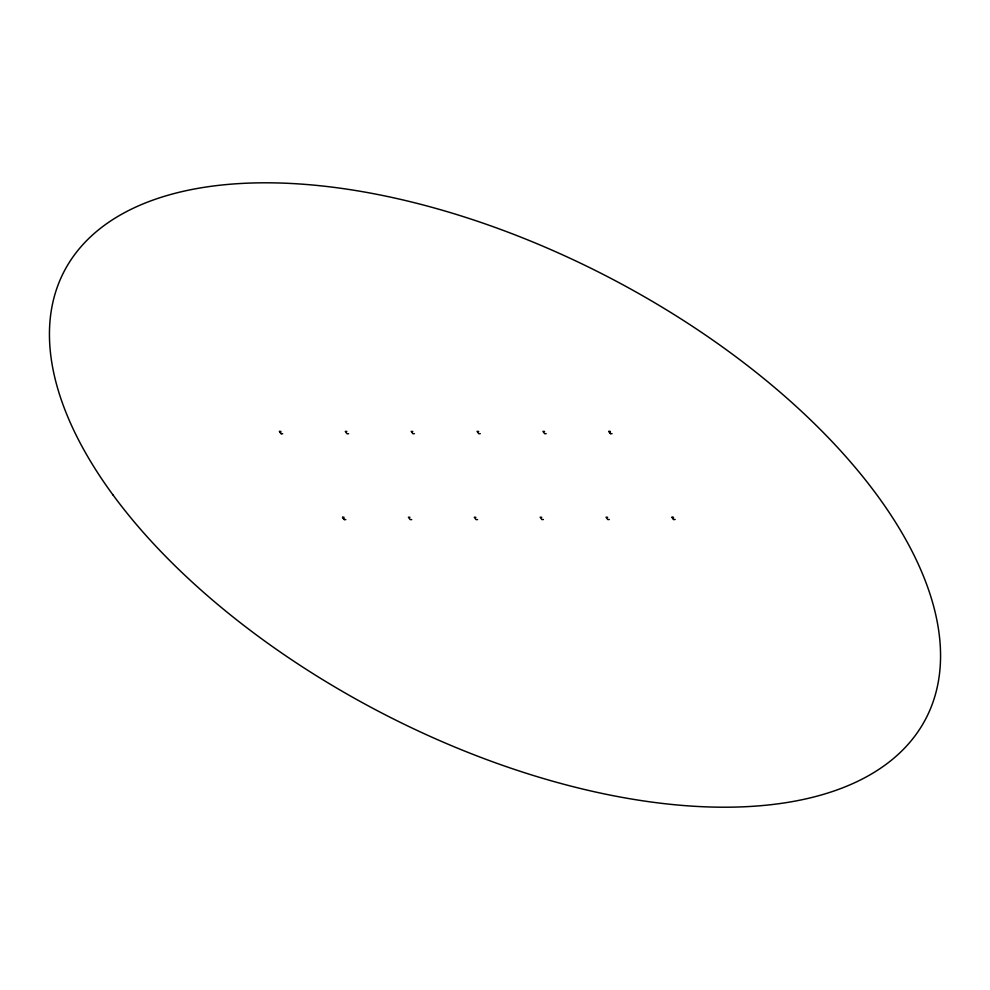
<?xml version="1.0" encoding="UTF-8"?>
<svg xmlns="http://www.w3.org/2000/svg" width="990" height="990" viewBox="0 0 990 990"><rect width="100%" height="100%" fill="white"/><g stroke="black" fill="none" stroke-linecap="round" stroke-linejoin="round"><path stroke-width="1.49" d="M412.768 431.467L411.196 431.393L412.917 433.731L414.389 433.67M478.653 431.454L477.069 431.38L478.801 433.719L480.274 433.657M544.537 431.442L542.953 431.368L544.673 433.719L546.158 433.645M610.409 431.43L608.838 431.368L610.558 433.707L612.03 433.632M280.962 431.417L279.428 431.417L281.148 433.756L282.682 433.756M348.567 433.744L347.032 433.744L345.312 431.405L346.846 431.405M475.881 517.325L474.309 517.25L476.029 519.589L477.551 519.589M541.765 517.312L540.181 517.238L541.914 519.577L543.386 519.515M607.65 517.3L606.066 517.226L607.786 519.577L609.271 519.503M673.522 517.287L671.95 517.226L673.67 519.564L675.143 519.49M344.075 517.275L342.54 517.275L344.26 519.614L345.795 519.614M411.679 519.601L410.145 519.601L408.425 517.263L409.947 517.263M608.986 431.43L610.595 433.632M672.099 517.287L673.707 519.49M279.576 431.479L281.197 433.682M342.689 517.337L344.31 519.54M113.083 495.062A485.446 245.656 27.4 0 0 884.713 765.344A485.446 245.656 27.4 0 0 487.204 224.594A485.446 245.656 27.4 0 0 113.083 495.062"/></g></svg>
